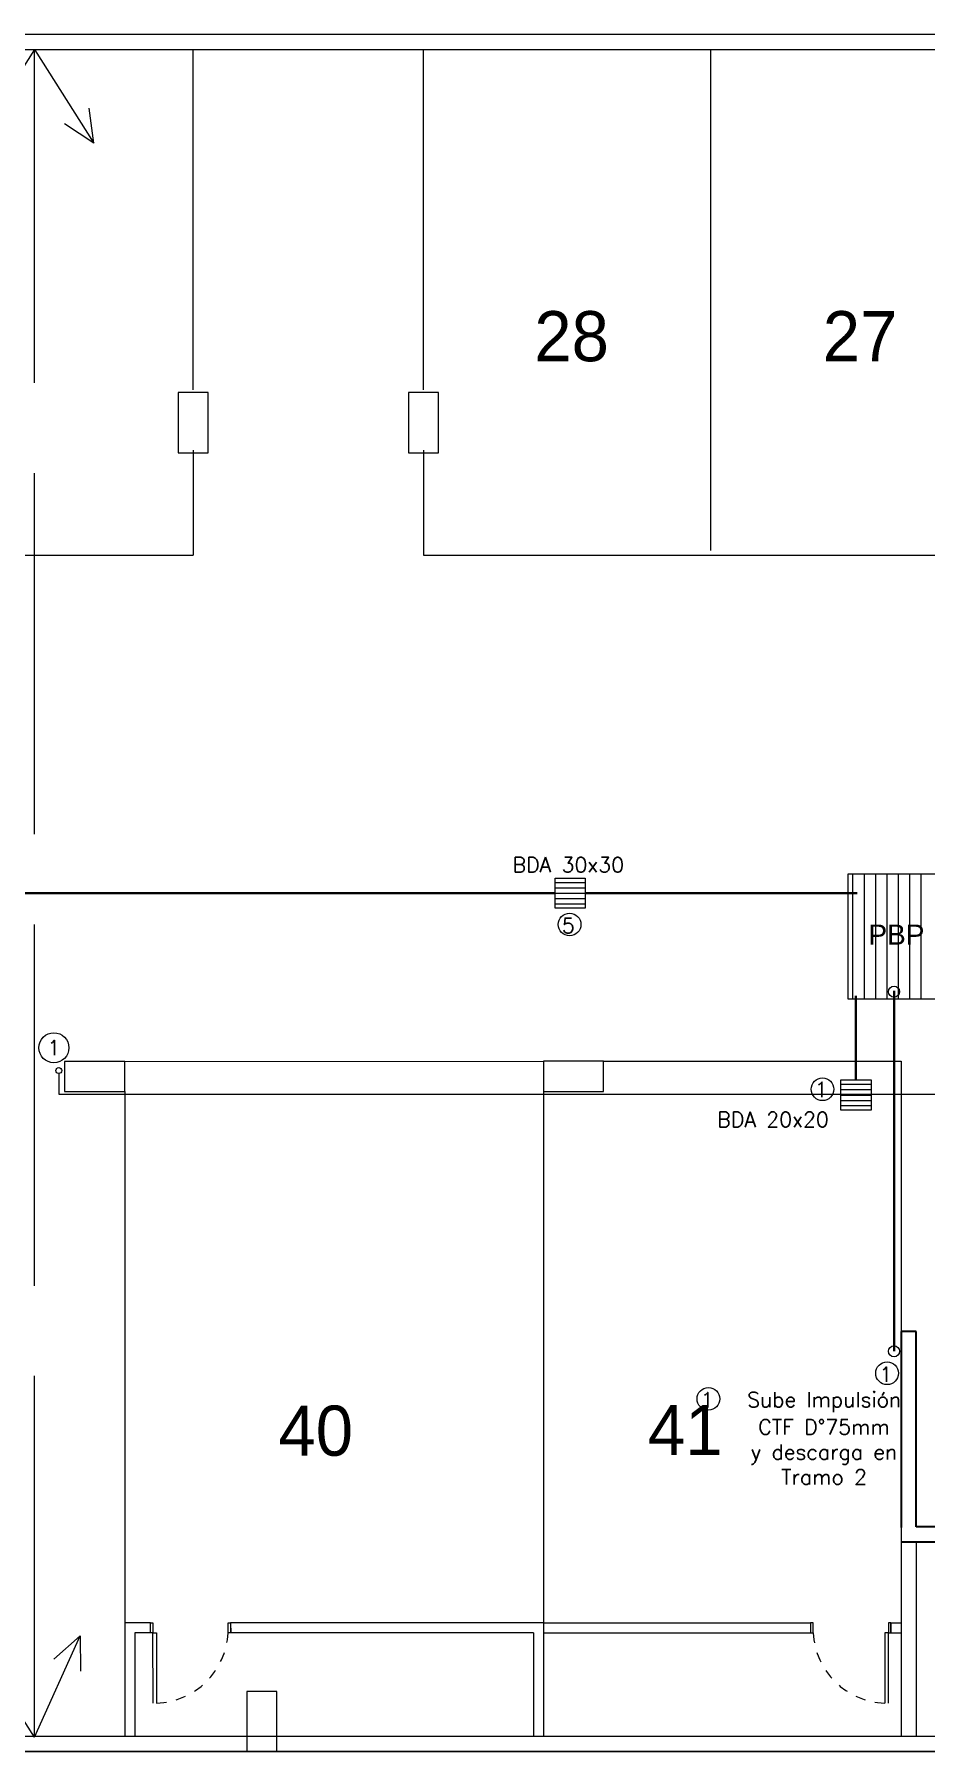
# Model space of a CAD drawing. Header units: millimetres. Extents: x 539 to 842, y -453 to -96.
# Drawn here: x 743.16 to 752.05, y -452.95 to -435.83 of the extents above; entities that cross this region are included whole.
import ezdxf
from ezdxf.enums import TextEntityAlignment as Align

# ---------------------------------------------------------------- set-up
doc = ezdxf.new("R2010")
doc.units = ezdxf.units.MM
doc.header["$LTSCALE"] = 0.1
for name, pattern in [('ACAD_ISO02W100', [15, 12, -3]), ('CONTINUA', [0]), ('HIDDEN', [0.375, 0.25, -0.125]), ('Trazo', [0.00635, 0.003175, -0.003175])]:
    doc.linetypes.add(name, pattern=pattern)
doc.layers.get('0').update_dxf_attribs({"lineweight": 5})
for name, color, linetype, lineweight in [('00-Agua Fria', 5, 'ACAD_ISO02W100', 20), ('00-Texto AF', 7, 'Continuous', 18), ('A-COLS', 7, 'Continuous', 5), ('A-DOOR', 7, 'Continuous', 5), ('A-WALL', 7, 'Continuous', 5), ('C-TOPO', 7, 'Continuous', 5), ('Cotas', 7, 'Continuous', 13)]:
    doc.layers.add(name, color=color, linetype=linetype, lineweight=lineweight)
doc.layers.add('00-Pluvial', color=40, linetype='Continuous')
doc.layers.add('Textos', color=7, linetype='Continuous')
doc.layers.add('A-DOOR-HDLN', color=5, linetype='Trazo', lineweight=5, true_color=0x0000ff)
doc.styles.add('Arial', font='arial.ttf', dxfattribs={"height": 0.245883})
doc.styles.add('Instal Sanit', font='techb___.ttf', dxfattribs={"height": 0.15})
doc.styles.add('Pill Gothic 300mg Lt', font='', dxfattribs={"height": 0.186028})
doc.styles.add('Romans', font='romans.shx')
doc.styles.get('Pill Gothic 300mg Lt').set_extended_font_data('Pill Gothic 300mg Lt')

# ---------------------------------------------------------------- blocks, each defined once
blk = doc.blocks.new('subsuelot3y4')
at = {"color": 8}
blk.add_line((758.594, -435.833), (743.141, -435.833), dxfattribs=at)
at = {"color": 8, "lineweight": 5}
for p, q in [((744.744, -439.378), (744.744, -435.983)), ((747.042, -439.378), (747.042, -435.983)), ((749.904, -435.983), (749.904, -440.978)), ((744.744, -439.978), (744.744, -441.025)), ((747.042, -439.978), (747.042, -441.025)), ((724.563, -441.025), (744.744, -441.025)), ((747.042, -441.025), (758.491, -441.025)), ((744.062, -446.072), (748.238, -446.071)), ((744.062, -446.372), (744.062, -452.803)), ((748.238, -446.371), (748.238, -452.803)), ((751.807, -450.862), (751.807, -452.803)), ((751.957, -450.862), (751.957, -452.803)), ((744.318, -451.669), (744.062, -451.669)), ((744.162, -451.769), (744.162, -452.803)), ((744.318, -451.769), (744.162, -451.769))]:
    blk.add_line(p, q, dxfattribs=at)
at = {"layer": 'A-COLS', "color": 8, "lineweight": 5}
for p, q in [((744.894, -439.404), (744.594, -439.404)), ((744.594, -439.404), (744.594, -440.004)), ((744.894, -440.004), (744.894, -439.404)), ((747.192, -439.404), (746.892, -439.404)), ((746.892, -439.404), (746.892, -440.004)), ((747.192, -440.004), (747.192, -439.404)), ((744.594, -440.004), (744.894, -440.004)), ((746.892, -440.004), (747.192, -440.004)), ((744.062, -446.072), (743.462, -446.072)), ((743.462, -446.072), (743.462, -446.372)), ((744.062, -446.372), (744.062, -446.072)), ((748.838, -446.071), (748.238, -446.071)), ((748.238, -446.071), (748.238, -446.371)), ((748.838, -446.371), (748.838, -446.071)), ((743.462, -446.372), (744.062, -446.372)), ((748.238, -446.371), (748.838, -446.371)), ((745.579, -452.353), (745.279, -452.353)), ((745.279, -452.353), (745.279, -452.953)), ((745.579, -452.953), (745.579, -452.353)), ((745.279, -452.953), (745.579, -452.953))]:
    blk.add_line(p, q, dxfattribs=at)
at = {"layer": 'A-COLS', "color": 8, "lineweight": 35}
for p, q in [((751.957, -448.765), (751.807, -448.765)), ((751.807, -448.765), (751.807, -450.719)), ((751.957, -450.712), (751.957, -448.765)), ((753.707, -450.712), (751.957, -450.712)), ((751.807, -450.862), (753.857, -450.862))]:
    blk.add_line(p, q, dxfattribs=at)
at = {"layer": 'A-COLS', "color": 8}
for p, q in [((751.807, -450.719), (751.807, -450.721)), ((751.807, -450.721), (751.807, -450.722)), ((751.807, -450.722), (751.807, -450.737)), ((751.807, -450.737), (751.807, -450.862))]:
    blk.add_line(p, q, dxfattribs=at)
at = {"layer": 'A-DOOR', "color": 8, "lineweight": 5}
for p, q in [((744.318, -451.769), (744.318, -451.669)), ((744.318, -451.669), (744.343, -451.669)), ((744.343, -451.769), (744.318, -451.769)), ((744.343, -451.669), (744.343, -451.769)), ((744.344, -452.469), (744.343, -451.769)), ((744.343, -451.769), (744.378, -451.769)), ((744.378, -451.769), (744.379, -452.469)), ((745.094, -451.768), (745.093, -451.668)), ((745.093, -451.668), (745.118, -451.668)), ((745.119, -451.768), (745.094, -451.768)), ((745.118, -451.668), (745.119, -451.768)), ((750.928, -451.668), (750.903, -451.668)), ((750.903, -451.668), (750.903, -451.768)), ((750.903, -451.768), (750.928, -451.768)), ((750.928, -451.768), (750.928, -451.668)), ((751.678, -451.769), (751.643, -451.769)), ((751.643, -451.769), (751.643, -452.469)), ((751.679, -451.669), (751.678, -451.769)), ((751.678, -452.469), (751.678, -451.769)), ((751.678, -451.769), (751.703, -451.769)), ((751.704, -451.669), (751.679, -451.669)), ((751.703, -451.769), (751.704, -451.669))]:
    blk.add_line(p, q, dxfattribs=at)
at = {"layer": 'A-DOOR-HDLN', "color": 8, "linetype": 'HIDDEN', "lineweight": 5}
for centre, start, end in [((744.356, -451.731), 271.7627, 357.1291), ((751.665, -451.731), 182.8709, 268.2373)]:
    blk.add_arc(centre, 0.738, start, end, dxfattribs=at)
at = {"layer": 'A-WALL', "color": 8, "lineweight": 5}
for p, q in [((828.988, -435.833), (724.413, -435.833)), ((724.563, -435.983), (828.838, -435.983)), ((748.238, -451.669), (745.118, -451.669)), ((745.118, -451.669), (745.118, -451.769)), ((748.138, -451.769), (745.118, -451.769)), ((748.138, -451.769), (748.138, -452.803)), ((750.903, -451.669), (750.903, -451.769)), ((751.703, -451.669), (751.703, -451.769)), ((828.838, -452.803), (724.563, -452.803)), ((724.413, -452.953), (828.988, -452.953))]:
    blk.add_line(p, q, dxfattribs=at)
at = {"layer": 'C-TOPO', "color": 8, "lineweight": 5}
blk.add_line((758.105, -452.953), (742.568, -452.953), dxfattribs=at)
at = {"layer": 'Cotas', "color": 8, "lineweight": 5}
for p, q in [((748.838, -446.071), (751.807, -446.071)), ((751.807, -446.071), (751.807, -448.765)), ((748.238, -451.669), (750.903, -451.669)), ((748.238, -451.769), (750.903, -451.769)), ((751.703, -451.669), (751.807, -451.669)), ((751.703, -451.769), (751.807, -451.769))]:
    blk.add_line(p, q, dxfattribs=at)
at = {"color": 8, "style": 'Pill Gothic 300mg Lt'}
for s, p in [('28', (748.147, -439.092)), ('27', (751.024, -439.092)), ('40', (745.595, -450.003)), ('41', (749.28, -449.997))]:
    blk.add_text(s, height=0.5, dxfattribs=at).set_placement(p)

msp = doc.modelspace()

# ---------------------------------------------------------------- linework, layer by layer
at = {"layer": '00-Agua Fria', "linetype": 'Continuous', "lineweight": 20}
msp.add_lwpolyline([(743.404, -446.193), (743.404, -446.399), (760.454, -446.399)], dxfattribs=at)
at = {"layer": '00-Agua Fria', "linetype": 'CONTINUA', "lineweight": 20}
for centre, radius in [((743.355, -445.936), 0.15), ((743.404, -446.163), 0.03)]:
    msp.add_circle(centre, radius, dxfattribs=at)
at = {"layer": '00-Pluvial', "lineweight": 20}
for p, q in [((743.16, -435.983), (742.566, -436.918)), ((743.16, -435.983), (743.753, -436.918)), ((743.753, -436.918), (743.459, -436.726)), ((743.753, -436.918), (743.705, -436.57)), ((751.325, -445.453), (751.325, -444.203)), ((751.439, -445.453), (751.439, -444.203)), ((751.552, -445.453), (751.552, -444.203)), ((751.665, -445.453), (751.665, -444.203)), ((751.778, -445.453), (751.778, -444.203)), ((751.892, -445.453), (751.892, -444.203)), ((752.005, -445.453), (752.005, -444.203)), ((748.354, -444.289), (748.654, -444.289)), ((748.354, -444.342), (748.654, -444.342)), ((748.354, -444.395), (748.654, -444.395)), ((748.354, -444.449), (748.654, -444.449)), ((748.354, -444.502), (748.654, -444.502)), ((751.205, -446.3), (751.505, -446.3)), ((751.205, -446.353), (751.505, -446.353)), ((751.205, -446.407), (751.505, -446.407)), ((751.205, -446.46), (751.505, -446.46)), ((751.205, -446.513), (751.505, -446.513)), ((743.16, -452.808), (742.566, -451.873)), ((743.16, -452.808), (743.618, -451.8)), ((743.618, -451.8), (743.353, -452.03)), ((743.618, -451.8), (743.619, -452.151))]:
    msp.add_line(p, q, dxfattribs=at)
at = {"layer": '00-Pluvial', "linetype": 'ACAD_ISO02W100', "lineweight": 20, "ltscale": 3}
msp.add_line((743.16, -452.808), (743.16, -435.983), dxfattribs=at)
at = {"layer": '00-Pluvial', "lineweight": 20}
for points in [[(748.354, -444.545), (748.354, -444.245), (748.654, -444.245), (748.654, -444.545), (748.354, -444.545)], [(752.278, -444.203), (752.278, -445.453), (751.278, -445.453), (751.278, -444.203), (752.278, -444.203)], [(751.205, -446.557), (751.205, -446.257), (751.505, -446.257), (751.505, -446.557), (751.205, -446.557)]]:
    msp.add_lwpolyline(points, dxfattribs=at)
at = {"layer": '00-Pluvial', "lineweight": 40}
for points in [[(737.965, -444.395), (748.354, -444.395)], [(748.654, -444.395), (751.368, -444.395)], [(751.355, -445.418), (751.355, -446.257)], [(751.735, -448.962), (751.735, -445.369)]]:
    msp.add_lwpolyline(points, dxfattribs=at)
at = {"layer": '00-Pluvial', "lineweight": 20}
for centre, radius in [((748.499, -444.707), 0.113), ((751.735, -445.377), 0.0551), ((751.021, -446.35), 0.113), ((751.735, -448.962), 0.0551), ((751.665, -449.181), 0.113), ((749.883, -449.436), 0.113)]:
    msp.add_circle(centre, radius, dxfattribs=at)

# ---------------------------------------------------------------- block references
at = {"linetype": 'CONTINUA', "lineweight": 20}
msp.add_blockref('subsuelot3y4', (0, 0), dxfattribs=at)

# ---------------------------------------------------------------- texts
at = {"layer": '00-Texto AF', "style": 'Romans'}
msp.add_text('1', height=0.15, rotation=0, dxfattribs=at).set_placement((743.355, -445.936), align=Align.MIDDLE_CENTER)
at = {"layer": 'Textos', "color": 7, "style": 'Romans'}
for s, p in [('BDA 30x30', (747.93, -444.187)), ('BDA 20x20', (749.972, -446.726))]:
    msp.add_text(s, height=0.15, rotation=360, dxfattribs=at).set_placement(p)
at = {"layer": 'Textos', "style": 'Romans'}
for s, p in [('5', (748.422, -444.793)), ('1', (750.944, -446.428)), ('1', (751.588, -449.267)), ('1', (749.806, -449.522))]:
    msp.add_text(s, height=0.15, rotation=360, dxfattribs=at).set_placement(p)
at = {"layer": 'Textos', "color": 0, "lineweight": 25, "style": 'Arial'}
msp.add_text('PBP', height=0.2, dxfattribs=at).set_placement((751.479, -444.908))
at = {"layer": 'Textos', "color": 7, "insert": (750.963, -449.368), "char_height": 0.15, "width": 2.19644, "attachment_point": 2, "style": 'Instal Sanit'}
msp.add_mtext('\\pi-0.45,l0.6,t0.6;{\\Fromans|c0;Sube Impulsión}', dxfattribs=at)
at = {"layer": 'Textos', "color": 7, "insert": (750.962, -449.641), "char_height": 0.15, "width": 2.19644, "attachment_point": 2, "rotation": 360, "style": 'Romans'}
msp.add_mtext('\\pi-0.45,l0.6,t0.6;CTF D°75mm\\Py descarga en \\PTramo 2', dxfattribs=at)

doc.saveas('drawing.dxf')
